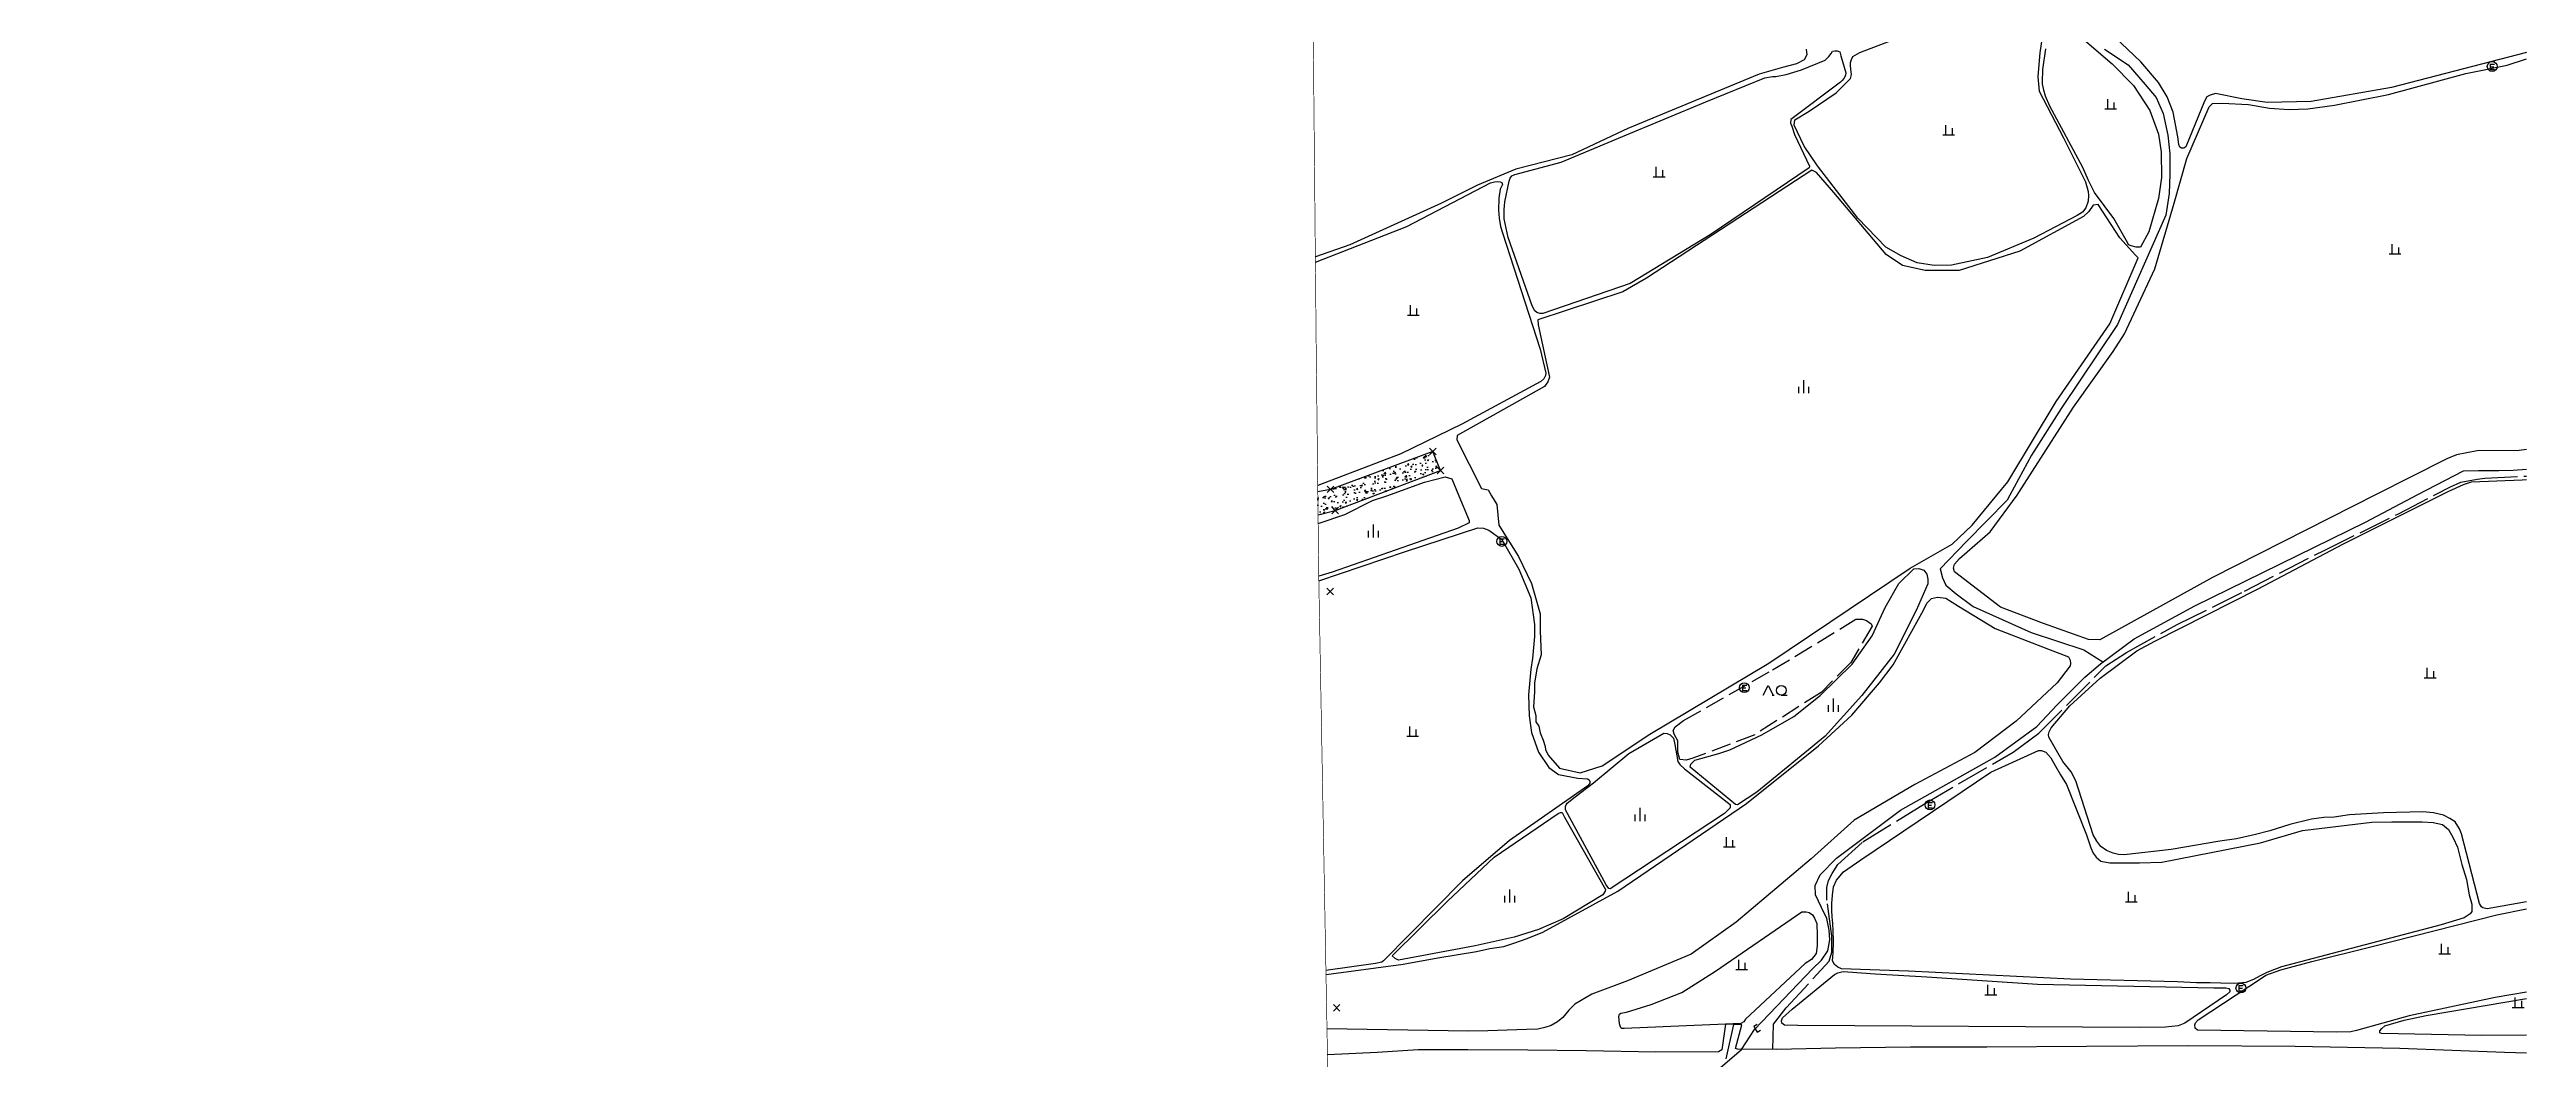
# Model space of a CAD drawing. Header units: millimetres. Extents: x 209513 to 211421, y 268482 to 269727.
# Drawn here: x 211042.4 to 211420, y 268782.5 to 268936.6 of the extents above; entities that cross this region are included whole.
import ezdxf
from ezdxf.enums import TextEntityAlignment as Align

# ---------------------------------------------------------------- set-up
doc = ezdxf.new("R2010")
doc.units = ezdxf.units.MM
doc.header["$MEASUREMENT"] = 0
doc.header["$PDMODE"] = 3
doc.header["$PDSIZE"] = 0.5
doc.linetypes.add('AAA005', pattern=[4, 3, -1])
doc.linetypes.add('AD0023', pattern=[6, 5, -1])
doc.layers.add('00-구역계', color=8, linetype='CONTINUOUS', plot=False)
doc.layers.add('측점', color=8, linetype='CONTINUOUS', lineweight=0)
for name, color, linetype in [('콘크리트포장', 8, 'CONTINUOUS'), ('현황', 8, 'CONTINUOUS'), ('현황-height', 8, 'CONTINUOUS'), ('현황1', 8, 'CONTINUOUS')]:
    doc.layers.add(name, color=color, linetype=linetype)
doc.styles.add('txt', font='TXT', dxfattribs={"height": 0.2})

# ---------------------------------------------------------------- blocks, each defined once
blk = doc.blocks.new('DAA001')
at = {"layer": '현황-height'}
for points in [[(-0.493063, 1.00641), (-0.493063, -0.49359)], [(0.506937, 0.50641), (0.506937, -0.49359)], [(-0.893063, -0.49359), (0.906937, -0.49359)]]:
    blk.add_lwpolyline(points, dxfattribs=at)
blk = doc.blocks.new('DAA002')
at = {"layer": '현황-height'}
for points in [[(-0.75, 0), (-0.75, -1)], [(0, 1), (0, -1)], [(0.75, 0), (0.75, -1)]]:
    blk.add_lwpolyline(points, dxfattribs=at)
blk = doc.blocks.new('AZ0202')
at = {"layer": '현황-height'}
for points in [[(-0.3, 0.38), (0.37, 0.38)], [(-0.3, 0.38), (-0.3, -0.44)], [(-0.3, -0.03), (0.24, -0.03)], [(-0.3, -0.44), (0.37, -0.44)]]:
    blk.add_lwpolyline(points, dxfattribs=at)
blk.add_circle((0, 0), 0.75, dxfattribs=at)
blk = doc.blocks.new('DC0013')
at = {"layer": '현황-height'}
for points in [[(-1.75, -0.75), (-1, 0.75), (-0.25, -0.75)], [(-0.4, -0.75), (-0.1, -0.75)], [(1, -0.75), (1.9, -0.75)]]:
    blk.add_lwpolyline(points, dxfattribs=at)
blk.add_circle((1, 0), 0.75, dxfattribs=at)

msp = doc.modelspace()

# ---------------------------------------------------------------- hatches: boundary and pattern name
at = {"layer": '콘크리트포장'}
h = msp.add_hatch(dxfattribs=at)
h.set_pattern_fill('AR-CONC', color=256, scale=0.3)
h.set_pattern_definition([(50, (0, 0), (2.151780548, -0.188256405), [0.225, -2.475]), (355, (0, 0), (-0.416254001, 2.256576401), [0.18, -1.98]), (100.45144446, (0.1793, -0.0157), (1.73552654, 2.068319973), [0.191220576, -2.103426336]), (46.1842, (0, 0.6), (3.201723992, -0.496557842), [0.3375, -3.7125]), (96.6356355, (0.2668, 0.5586), (2.803985837, 2.922355802), [0.286831026, -3.15514128]), (351.184164, (0, 0.6), (2.803985835, 2.9223558), [0.27, -2.970000003]), (21, (0.3, 0.45), (1.790721156, -1.207856672), [0.225, -2.475]), (326, (0.3, 0.45), (0.729945996, 2.175450135), [0.18, -1.98]), (71.45144474, (0.4492, 0.3493), (2.52066713, 0.967593458), [0.19122057, -2.103426336]), (37.5, (0, 0), (0.036479566, 0.9986815615), [0, -1.956, 0, -2.01, 0, -1.9875]), (7.5, (0, 0), (0.7892086123, 1.1832351356), [0, -1.146, 0, -1.911, 0, -0.7575]), (327.5, (-0.669, 0), (1.6014673085, -0.0676646152), [0, -0.75, 0, -2.34, 0, -3.105]), (317.5, (-0.969, 0), (1.749558508, 0.300314947), [0, -0.975, 0, -1.554, 0, -2.205])])
h.paths.add_polyline_path([(211235.74, 268869.07), (211235.78, 268865.58), (211238.37, 268866.22), (211254.44, 268872.34), (211253.27, 268875.24), (211237.67, 268869.46)])

# ---------------------------------------------------------------- linework, layer by layer
at = {"layer": '00-구역계', "ltscale": 16, "const_width": 0.1, "flags": 128}
msp.add_lwpolyline([(211233.6, 269092.69), (211235.5, 268890.58), (211235.88, 268856.37), (211238.19, 268729.45), (211198.18, 268729.72), (211145.17, 268779.3), (211135.98, 268779.3), (211070, 268779.24), (211046.17, 268779.06), (211043.98, 268779.2), (211040.74, 268779.19)], dxfattribs=at)
at = {"layer": '측점'}
for p in [(211253.27, 268875.24, 18.35), (211237.67, 268869.46, 18.56), (211254.44, 268872.34, 18.28), (211238.37, 268866.22, 18.52), (211237.63, 268853.87, 18.15), (211238.62, 268790.39, 18.07)]:
    msp.add_point(p, dxfattribs=at)
at = {"layer": '콘크리트포장'}
msp.add_polyline3d([(211235.78, 268865.58, 18.88), (211238.37, 268866.22, 18.52), (211254.44, 268872.34, 18.28), (211253.27, 268875.24, 18.35), (211237.67, 268869.46, 18.56), (211235.74, 268869.07, 18.83)], dxfattribs=at)
at = {"layer": '현황', "linetype": 'Continuous'}
for points in [[(211346.56, 268940.82), (211345.84, 268936.03), (211345.57, 268933.07), (211345.51, 268932.37), (211345.65, 268930.74), (211345.74, 268930.2), (211349.41, 268923.09), (211352.78, 268916.39), (211353.21, 268914.9), (211353.26, 268914.26), (211353.18, 268913.42), (211352.84, 268912.4), (211352.34, 268911.72), (211351.52, 268911.21), (211344.9, 268907.78), (211337.84, 268904.82), (211332.36, 268903.65), (211329.72, 268903.63), (211327.13, 268904), (211324.68, 268905.1), (211322.32, 268906.42), (211318.1, 268910.81), (211311.92, 268918.82), (211309.88, 268921.83), (211308.38, 268925.03), (211308.4, 268925.45), (211308.46, 268925.73), (211308.48, 268925.83), (211310.65, 268927.17), (211314.77, 268929.94), (211316.97, 268932.14), (211317.09, 268932.76), (211317, 268933.53), (211316.96, 268934.11), (211316.98, 268934.59), (211317.12, 268935.04), (211317.33, 268935.47), (211318.39, 268936.08), (211326.5, 268939.22)], [(211352.64, 268937.98), (211356.84, 268934.37), (211360.11, 268931.05), (211362.62, 268927.27), (211363.91, 268923.65), (211364.32, 268920.89), (211364.35, 268917.04), (211363.94, 268913.82), (211362.42, 268908.76), (211361.19, 268906.39), (211360.52, 268906.38), (211359.74, 268906.61), (211359.35, 268906.77), (211359.18, 268907.09), (211357.09, 268910.76), (211354.16, 268914.75), (211353.26, 268916.58), (211352.36, 268918.53), (211347.33, 268927.93), (211346.69, 268929.41), (211346.43, 268930.35), (211346.22, 268931.34), (211346.23, 268932.15), (211346.26, 268932.96), (211346.3, 268933.48), (211346.72, 268936.64)], [(211420.02, 268936.11), (211399.43, 268930.74), (211387.2, 268928.64), (211380.51, 268928.48), (211376.62, 268929.04), (211372.63, 268929.82), (211371.78, 268929.61), (211371.31, 268929.32), (211370.91, 268928.66), (211368.06, 268921.7), (211367.77, 268921.5), (211367.41, 268921.5), (211367.16, 268921.64), (211367.02, 268922.06), (211366.87, 268923.21), (211366.16, 268926.99), (211365.25, 268929.31), (211363.91, 268931.54), (211361.21, 268934.68), (211357.22, 268938.49)], [(211310.2, 268936.61), (211310.3, 268935.76), (211309.88, 268934.98), (211308.7, 268934.35), (211306.61, 268933.79), (211303.01, 268932.79), (211282.99, 268924.51), (211274.46, 268920.49), (211265.93, 268918.32), (211260.08, 268915.85), (211254.58, 268913.09), (211240.64, 268906.77), (211235.37, 268904.93)], [(211355.66, 268936.62), (211359.28, 268934.21), (211361.9, 268931.22), (211363.55, 268929.24), (211364.63, 268926.79), (211365.32, 268923.48), (211365.66, 268920.66), (211365.67, 268917.56), (211365.55, 268914.6), (211365.02, 268911.27), (211357.69, 268894.59), (211349.06, 268881.81), (211344.56, 268874.66), (211341.27, 268868.59), (211340.86, 268867.83), (211334.62, 268861.5), (211330.63, 268857.32), (211330.99, 268855.98), (211331.51, 268854.87), (211333.07, 268853.52), (211335.64, 268851.61), (211344.52, 268847.62), (211352.52, 268844.96), (211355.43, 268843.14)], [(211420.02, 268875.56), (211418.91, 268875.39), (211412.5, 268875.35), (211409.37, 268874.71), (211407.87, 268874.12), (211397.1, 268868.66), (211372.17, 268856), (211354.96, 268846.49), (211353.24, 268846.58), (211346.4, 268848.98), (211339.81, 268851.48), (211332.82, 268856.86), (211332.67, 268857.43), (211332.79, 268858.06), (211333.58, 268858.93), (211338.23, 268862.99), (211342.35, 268868.59), (211342.63, 268868.97), (211350.98, 268882.01), (211357.02, 268890.49), (211358.71, 268893.16), (211363.38, 268903.12), (211366.32, 268913.09), (211368.23, 268919.94), (211371.63, 268927.8), (211372.15, 268928.34), (211373.64, 268928.35), (211377.65, 268928.14), (211380.84, 268927.63), (211383.82, 268927.42), (211386.7, 268927.52), (211390.73, 268928.08), (211399, 268929.7), (211410.79, 268932.88), (211417.08, 268934.15), (211420.02, 268935.15)], [(211235.37, 268904.14), (211249.29, 268909.57), (211262.09, 268916.21), (211262.69, 268916.38), (211263.14, 268916.41), (211263.52, 268916.38), (211263.8, 268916.27), (211263.88, 268915.95), (211263.55, 268915.24), (211263.36, 268913.9), (211263.29, 268912.07), (211263.38, 268910.81), (211263.59, 268909.55), (211263.88, 268908.61), (211269.63, 268890.84), (211270.5, 268887.19), (211270.43, 268886.85), (211270.18, 268886.3), (211269.76, 268885.91), (211257.69, 268879.43), (211248.41, 268874.86), (211235.73, 268870.03)], [(211246.25, 268868.46), (211251.99, 268870.54), (211255.16, 268871.38), (211256.16, 268871.09), (211257.25, 268868.48), (211258.84, 268864.71), (211258.8, 268864.35), (211257.16, 268863.56), (211237.94, 268856.83), (211235.88, 268856.21)], [(211292.42, 268777.21), (211300.36, 268784), (211302.32, 268787.07), (211311.23, 268796.38), (211312.55, 268797.64), (211313.51, 268799.08), (211313.83, 268800.74), (211313.69, 268802.24), (211313.37, 268804.02), (211312.53, 268805.67), (211311.61, 268807.63), (211311.58, 268809.05), (211312.32, 268810.64), (211314.81, 268813.22), (211324.59, 268820.54), (211338.94, 268828.6), (211345.39, 268833.28), (211348.45, 268836.6), (211352.68, 268840.83), (211355.06, 268842.86), (211360.21, 268846.68), (211369.45, 268851.68), (211395.46, 268864.48), (211403.48, 268868.67), (211410.42, 268872.28), (211412.71, 268872.35), (211415.8, 268872.35), (211418, 268872.38), (211420.02, 268872.52)], [(211407.17, 268868.67), (211408.07, 268869.12), (211410.41, 268870.21), (211411.62, 268870.6), (211419.34, 268870.89), (211420.02, 268870.98)], [(211235.79, 268864.27), (211239.86, 268865.62), (211244.09, 268867.74), (211246.25, 268868.46)], [(211420.02, 268806.54), (211414.03, 268805.46), (211413.36, 268805.62), (211413.14, 268805.8), (211412.85, 268806.3), (211410.12, 268816.91), (211409.83, 268817.68), (211409.16, 268818.73), (211408.32, 268819.26), (211407.35, 268819.75), (211405.87, 268820.14), (211404.24, 268820.28), (211398.24, 268820.12), (211393.02, 268819.83), (211390.69, 268819.48), (211389.1, 268819.41), (211387.23, 268819.16), (211383.93, 268818.34), (211380.91, 268817.37), (211378.48, 268816.74), (211375.81, 268816.16), (211373.25, 268815.8), (211365.86, 268814.51), (211358.66, 268813.73), (211357.83, 268813.76), (211357.01, 268813.99), (211355.98, 268814.4), (211355.1, 268815.01), (211354.49, 268815.79), (211353.98, 268816.76), (211351.3, 268824.98), (211350.59, 268826.39), (211349.31, 268827.94), (211347.2, 268831.64), (211347.17, 268832.05), (211347.26, 268832.48), (211347.56, 268833.11), (211350.42, 268836.46), (211355.02, 268840.68), (211360.63, 268844.84), (211363.36, 268846.3), (211379.13, 268854.31), (211392.02, 268861.08), (211407.17, 268868.67)], [(211235.9, 268855.49), (211249.12, 268859.97), (211260.15, 268863.58), (211261.02, 268863.52), (211261.82, 268863.26), (211263.79, 268861.83), (211266.39, 268857.27), (211268.24, 268852.92), (211268.78, 268848.83), (211268.8, 268847.01), (211268.64, 268845.36), (211268.45, 268843.66), (211268.21, 268842.02), (211267.86, 268838.11), (211267.98, 268834.94), (211268.31, 268832.39), (211269.41, 268829.37), (211270.98, 268827.04), (211272.46, 268825.97), (211275.36, 268825.4), (211276.85, 268825.3), (211277.11, 268825.13), (211277.22, 268824.9), (211277.21, 268824.64), (211276.89, 268824.25), (211264.98, 268815.88), (211257.79, 268809.75), (211245.78, 268797.55), (211245.51, 268797.34), (211244.53, 268797.13), (211236.98, 268796.07)], [(211236.99, 268795.47), (211248.73, 268797.04), (211254.04, 268797.99), (211259.95, 268798.98), (211261.98, 268799.43), (211264.1, 268799.75), (211265.65, 268800.24), (211267.67, 268800.95), (211270.06, 268801.91), (211281.5, 268808.19), (211301.08, 268821.54), (211312.1, 268830.36), (211317.17, 268835.02), (211321.4, 268839.93), (211323.47, 268842.7), (211328.11, 268851.04), (211328.61, 268852.08), (211329.31, 268852.82), (211330.23, 268853.03), (211331.47, 268852.84), (211333.4, 268851.63), (211338.99, 268848.25), (211347.14, 268845.1), (211350.21, 268843.92), (211350.45, 268843.41), (211350.51, 268842.92), (211350.43, 268842.55), (211348.49, 268839.93), (211342.2, 268834.09), (211335.93, 268829.33), (211326.78, 268824.43), (211317.54, 268819), (211310.97, 268813.11), (211299.54, 268803.45), (211292.68, 268798.58), (211282.94, 268794.48), (211277.54, 268792.46), (211274.92, 268790.92), (211274.02, 268790.01), (211273.11, 268788.92), (211272.31, 268788.24), (211271.32, 268787.68), (211270.36, 268787.39), (211269.31, 268787.11), (211267.56, 268787.07), (211261.66, 268786.87), (211258.71, 268786.84), (211237.14, 268787.16)], [(211420.02, 268792.76), (211415.25, 268791.97), (211402.13, 268789.16), (211394.08, 268786.92), (211393.24, 268786.74), (211391.1, 268786.66), (211369.88, 268786.97), (211369.53, 268787.28), (211369.48, 268787.76), (211369.56, 268788.1), (211369.95, 268788.57), (211379.61, 268794.89), (211380.3, 268795.35), (211382.55, 268796.15), (211387.3, 268797.45), (211396.49, 268799.75), (211415.52, 268804.56), (211420.02, 268805.47)], [(211420.02, 268786.23), (211413.14, 268786.14), (211397.9, 268786.44), (211397.65, 268786.58), (211397.64, 268786.89), (211397.98, 268787.24), (211398.45, 268787.64), (211401.35, 268788.51), (211404.74, 268789.23), (211420.02, 268791.82)], [(211420.02, 268783.46), (211416.69, 268783.56), (211400.73, 268784.16), (211384.76, 268784.47), (211368.52, 268784.57), (211352.95, 268784.5), (211337.73, 268784.37), (211326.1, 268784.39), (211314.67, 268784.21), (211305.74, 268784.03), (211299.72, 268784.05), (211299.41, 268784.17), (211300.38, 268787.77), (211297.89, 268787.87), (211297.33, 268783.96), (211296.82, 268783.64), (211287.27, 268783.63), (211276.64, 268783.81), (211267.75, 268783.92), (211258.59, 268783.99), (211251.06, 268783.96), (211244.79, 268783.55), (211237.21, 268783.2)]]:
    msp.add_lwpolyline(points, dxfattribs=at)
for points in [[(211272.84, 268919.35), (211282.18, 268923.28), (211294.9, 268928.55), (211303.89, 268932.22), (211305.04, 268932.42), (211305.56, 268932.44), (211307.16, 268932.75), (211309.49, 268933.43), (211313.11, 268934.92), (211313.67, 268935.48), (211314, 268935.93), (211314.23, 268936.28), (211314.59, 268936.37), (211314.93, 268936.37), (211315.31, 268936.2), (211315.49, 268935.58), (211316.26, 268932.97), (211316.2, 268932.57), (211315.96, 268932.13), (211315.69, 268931.84), (211315.44, 268931.56), (211307.84, 268925.89), (211307.8, 268925.33), (211308, 268924.85), (211308.42, 268923.59), (211310.72, 268918.76), (211310.68, 268918.51), (211295.56, 268908.28), (211283.34, 268900.85), (211270.04, 268896.26), (211269.6, 268896.28), (211269.13, 268896.43), (211268.81, 268896.69), (211268.41, 268897.46), (211264.74, 268907.86), (211264.14, 268910.7), (211264.16, 268912.14), (211264.19, 268912.73), (211264.26, 268913.31), (211264.9, 268916.46), (211265.09, 268916.95), (211265.33, 268917.28), (211265.78, 268917.48)], [(211339.28, 268868.58), (211340.93, 268870.6), (211348.34, 268882.84), (211356.52, 268894.73), (211360.82, 268904.76), (211360.39, 268905.2), (211358.03, 268907.81), (211354.71, 268912.91), (211353.94, 268912.8), (211353.29, 268911.85), (211352.5, 268911.09), (211342.76, 268905.8), (211333.52, 268902.84), (211328.35, 268902.83), (211324.87, 268903.63), (211322.41, 268905.26), (211314.43, 268914.74), (211311.77, 268917.81), (211311.04, 268918.14), (211285.87, 268901.67), (211282.25, 268899.61), (211269.31, 268895.31), (211269.35, 268894.54), (211271.08, 268886.56), (211270.81, 268885.84), (211270.29, 268885.16), (211256.98, 268877.67), (211256.95, 268877.03), (211260.71, 268869.58), (211261.71, 268869.41), (211262.24, 268868.48), (211263.03, 268867.13), (211263.36, 268864), (211266.33, 268859.22), (211268.31, 268855.09), (211269.65, 268850.47), (211269.63, 268847.84), (211269.79, 268844.21), (211269.13, 268842.06), (211268.8, 268839.92), (211268.8, 268838.6), (211268.64, 268836.29), (211268.97, 268834.97), (211268.97, 268833.98), (211269.46, 268833.32), (211269.63, 268832.33), (211270.12, 268831.18), (211270.41, 268830.25), (211270.46, 268829.77), (211270.85, 268828.91), (211272.61, 268826.93), (211275.72, 268826.21), (211279.09, 268827.31), (211286.36, 268832.1), (211304.49, 268842.96), (211326.07, 268857.45), (211332.46, 268861.08), (211335.5, 268863.98)], [(211298.56, 268829.74), (211303.42, 268832.03), (211308.32, 268834.83), (211312.35, 268838), (211317.23, 268842.8), (211320.26, 268847.13), (211322.23, 268851.46), (211324.34, 268855.11), (211326.6, 268857.33), (211327.4, 268857.41), (211328.12, 268857.13), (211328.58, 268856.54), (211328.74, 268855.76), (211328.75, 268855.06), (211326.95, 268850.99), (211323.59, 268844.33), (211318.7, 268838), (211313.07, 268831.81), (211302.69, 268823.29), (211299.72, 268821.32), (211299.4, 268821.37), (211292.49, 268827.11), (211292.62, 268827.56), (211293.24, 268828.13), (211296.9, 268829.18)], [(211274.99, 268822.56), (211277.78, 268824.72), (211283.18, 268829.15), (211288.52, 268832.28), (211288.98, 268832.22), (211289.47, 268832.02), (211289.98, 268831.5), (211290.16, 268830.56), (211290.64, 268827.97), (211290.93, 268827.49), (211291.65, 268826.81), (211298.59, 268821.4), (211298.61, 268821.15), (211298.59, 268820.86), (211297.75, 268820.02), (211280.3, 268808.54), (211280.12, 268808.58), (211279.68, 268809.14), (211273.53, 268820.6), (211273.51, 268821.08), (211273.63, 268821.36), (211273.74, 268821.6)], [(211314.38, 268800.44), (211314.33, 268802.14), (211314.28, 268803.24), (211314.18, 268804.24), (211314.12, 268805.21), (211314.12, 268806.3), (211314.23, 268807.54), (211314.39, 268808.83), (211314.83, 268809.87), (211315.89, 268811.13), (211318.55, 268812.97), (211338.36, 268826.31), (211345.63, 268829.64), (211346.1, 268829.62), (211346.73, 268829.38), (211347.49, 268828.51), (211348.22, 268827.22), (211349, 268825.91), (211349.87, 268824.45), (211352.94, 268816.78), (211353.6, 268814.79), (211353.96, 268813.95), (211354.4, 268813.34), (211355.15, 268812.76), (211356.49, 268812.51), (211358.48, 268812.48), (211361.02, 268812.5), (211364.43, 268812.58), (211379.46, 268815.54), (211385.85, 268817.41), (211396.42, 268818.7), (211399.47, 268818.75), (211401.71, 268818.75), (211404.11, 268818.74), (211405.78, 268818.65), (211407.22, 268818.36), (211408.11, 268817.58), (211408.86, 268816.32), (211409.52, 268814.86), (211410.19, 268812.22), (211410.9, 268809.93), (211411.29, 268807.62), (211411.68, 268806.21), (211411.68, 268805.61), (211411.67, 268805.08), (211411.43, 268804.72), (211410.5, 268804.09), (211407.03, 268803.02), (211382.69, 268796.64), (211380.92, 268795.99), (211380.32, 268795.7), (211379.44, 268795.24), (211378.38, 268794.68), (211377.22, 268794.23), (211375.53, 268794.11), (211373.41, 268794.13), (211371.78, 268794.18), (211369.72, 268794.21), (211366.8, 268794.36), (211350.52, 268794.73), (211325.82, 268795.99), (211315.61, 268796.34), (211315.01, 268796.6), (211314.51, 268797.01), (211314.2, 268797.53), (211314.33, 268798.76)], [(211255.47, 268806.58), (211262.64, 268813.37), (211272.38, 268820.04), (211272.76, 268820.16), (211273.02, 268820.16), (211273.34, 268819.48), (211279.6, 268808.42), (211279.57, 268808.15), (211279.2, 268807.62), (211273.17, 268803.93), (211269.4, 268802.31), (211265.7, 268801.17), (211259.74, 268799.83), (211248.05, 268797.65), (211247.52, 268797.88), (211247.08, 268798.33)], [(211282.79, 268789.71), (211286.55, 268790.87), (211291.26, 268792.74), (211296.39, 268795.95), (211309.54, 268805.02), (211310.21, 268805.02), (211310.67, 268804.9), (211311.15, 268804.56), (211311.46, 268804.05), (211311.8, 268803.24), (211311.89, 268801.41), (211311.89, 268800.63), (211311.86, 268799.82), (211311.74, 268798.65), (211310.99, 268797.75), (211310.05, 268797.15), (211300.93, 268788.64), (211300.67, 268788.25), (211300.25, 268788), (211297.89, 268787.89), (211282.45, 268787.22), (211282.07, 268787.24), (211281.95, 268787.35), (211281.75, 268787.95), (211281.63, 268789.06), (211281.72, 268789.41), (211281.96, 268789.56)], [(211308.05, 268790.18), (211314.52, 268795.46), (211315.02, 268795.72), (211315.83, 268795.9), (211316.53, 268795.89), (211320.71, 268795.56), (211328.6, 268795.13), (211345.49, 268794.01), (211372.35, 268793.43), (211373.34, 268793.44), (211374.17, 268793.44), (211374.65, 268793.32), (211374.8, 268793.07), (211374.81, 268792.84), (211374.29, 268792.35), (211367.95, 268788.05), (211366.93, 268787.63), (211364.96, 268787.43), (211361.03, 268787.39), (211308.92, 268787.66), (211306.87, 268787.71), (211306.51, 268788.02), (211306.44, 268788.39), (211306.59, 268788.83)]]:
    msp.add_lwpolyline(points, close=True, dxfattribs=at)
at = {"layer": '현황', "color": 8, "linetype": 'AAA005'}
msp.add_lwpolyline([(211291.51, 268834.22), (211305.07, 268841.91), (211317.79, 268849.64), (211318.8, 268849.68), (211319.4, 268849.46), (211320.12, 268848.97), (211320.28, 268848.58), (211317.03, 268843.07), (211312.47, 268838.49), (211302.35, 268832.02), (211292.9, 268828.45), (211291.89, 268828.16), (211290.94, 268828.27), (211290.64, 268829.38), (211290.64, 268831.09), (211290.08, 268832.11), (211289.94, 268832.68), (211290.24, 268833.26)], close=True, dxfattribs=at)
at = {"layer": '현황'}
for points in [[(211299.13, 268787.82), (211297.93, 268782.6)], [(211302.74, 268787.85), (211302.22, 268787.54), (211302.74, 268786.68), (211303.25, 268786.99)]]:
    msp.add_lwpolyline(points, dxfattribs=at)
at = {"layer": '현황1', "linetype": 'AD0023'}
msp.add_lwpolyline([(211305.11, 268784.04), (211305.2, 268787.9), (211307.16, 268790.37), (211313.71, 268797.49), (211314.09, 268798.85), (211314.12, 268801.3), (211313.35, 268806.79), (211313.36, 268808.75), (211313.62, 268809.8), (211314.18, 268810.88), (211315.01, 268812.24), (211318.85, 268815.72), (211328.24, 268821.5), (211341.77, 268829.38), (211345.66, 268832.25), (211355.9, 268842.52), (211359.02, 268844.59), (211366.76, 268848.83), (211377.02, 268853.93), (211389.27, 268860.2), (211400.53, 268865.75), (211406.13, 268868.67), (211408.44, 268869.87), (211410.01, 268870.56), (211412.51, 268871), (211413.65, 268871.15), (211420.02, 268871.47)], dxfattribs=at)

# ---------------------------------------------------------------- block references
at = {"layer": '현황-height', "color": 8}
for p in [(211414.8, 268933.96), (211263.8, 268861.52), (211300.78, 268839.22), (211329.08, 268821.33), (211376.48, 268793.4)]:
    msp.add_blockref('AZ0202', p, dxfattribs=at)
at = {"layer": '현황-height'}
for name, p in [('DAA001', (211356.62, 268927.98)), ('DAA001', (211331.93, 268924.03)), ('DAA001', (211287.78, 268917.64)), ('DAA001', (211399.98, 268905.86)), ('DAA001', (211250.29, 268896.53)), ('DAA002', (211309.8, 268885.11)), ('DAA002', (211244.17, 268863.11)), ('DC0013', (211305.41, 268838.8)), ('DAA001', (211405.34, 268841.22)), ('DAA002', (211314.31, 268836.54)), ('DAA001', (211250.19, 268832.3)), ('DAA002', (211284.84, 268819.86)), ('DAA001', (211298.48, 268815.42)), ('DAA002', (211264.96, 268807.45)), ('DAA001', (211359.78, 268807.06)), ('DAA001', (211300.36, 268796.71)), ('DAA001', (211407.53, 268799.13)), ('DAA001', (211338.35, 268792.87)), ('DAA001', (211418.74, 268790.93))]:
    msp.add_blockref(name, p, dxfattribs=at)

# ---------------------------------------------------------------- texts
at = {"layer": '측점', "style": 'txt'}
for s, p in [('C1', (211253.27, 268875.24, 18.35)), ('C1', (211237.67, 268869.46, 18.56)), ('C1', (211254.44, 268872.34, 18.28)), ('C1', (211238.37, 268866.22, 18.52)), ('O', (211237.63, 268853.87, 18.15)), ('O', (211238.62, 268790.39, 18.07))]:
    msp.add_text(s, height=0.2, dxfattribs=at).set_placement(p, align=Align.RIGHT)

doc.saveas('drawing.dxf')
